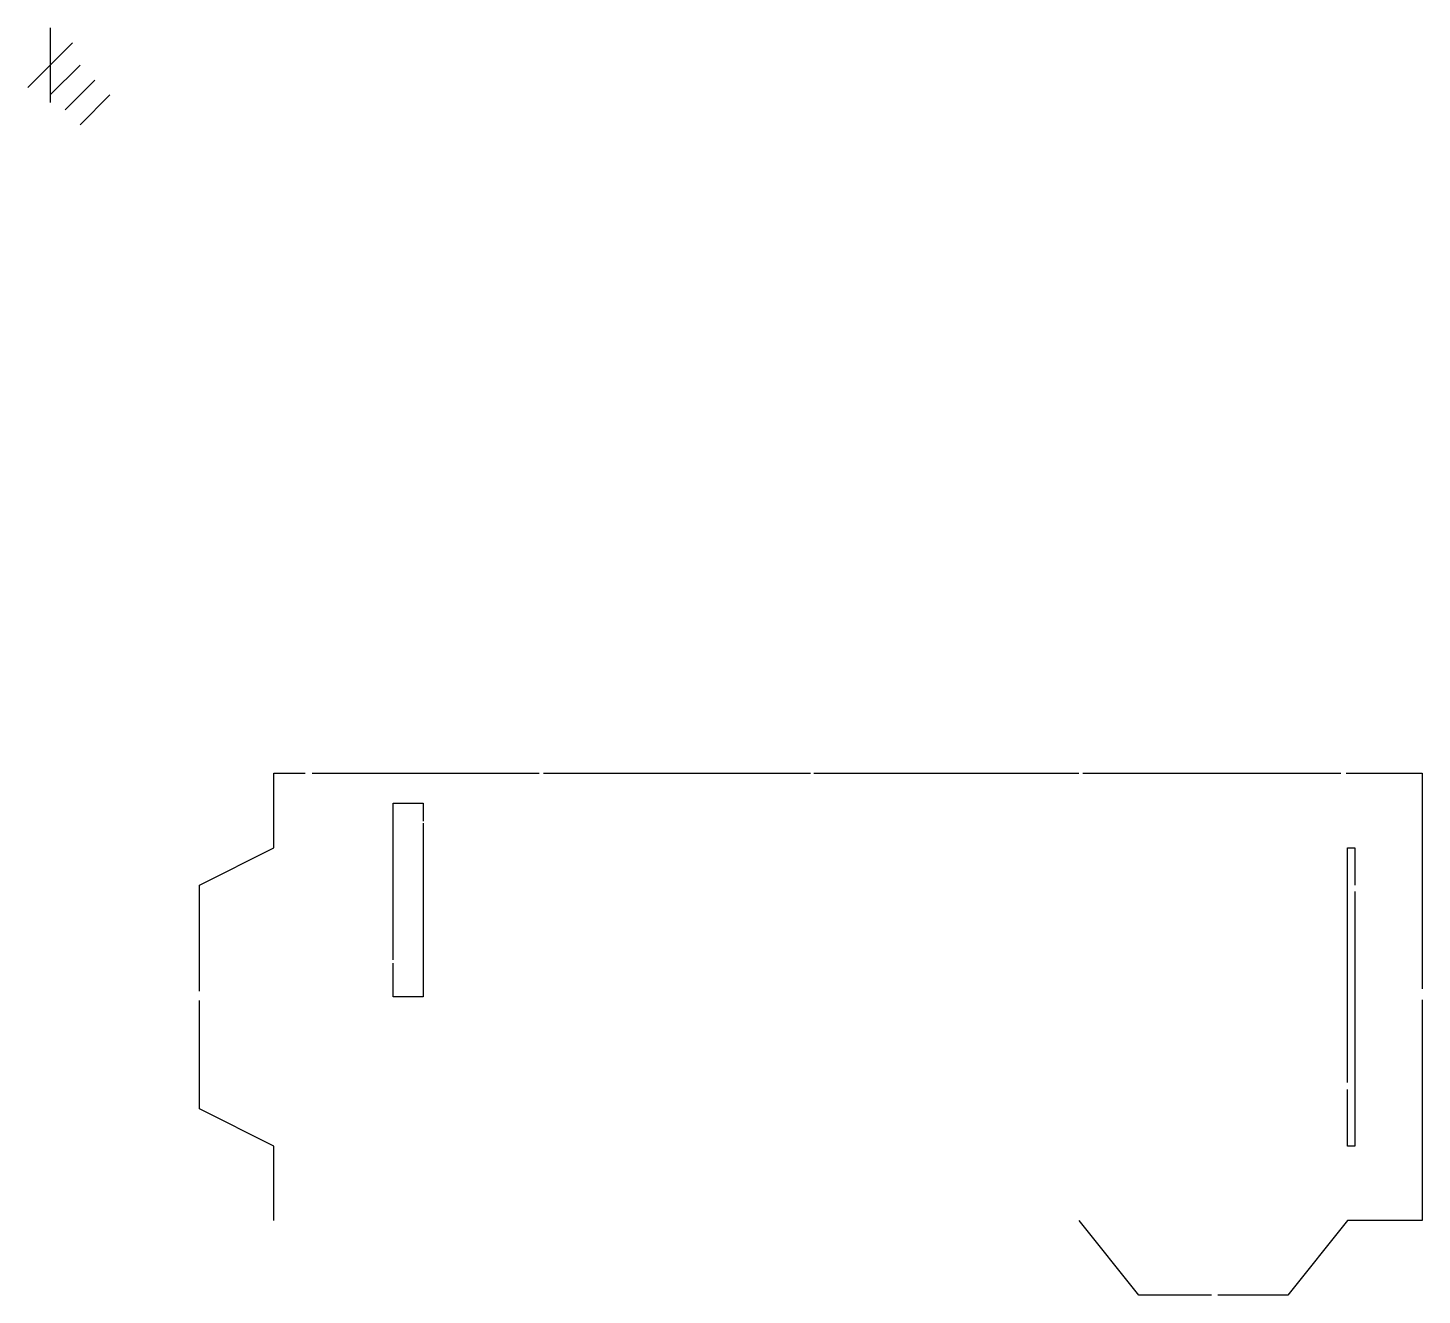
# Model space of a CAD drawing. Extents: x -3 to 184, y 132 to 302.
import ezdxf

# ---------------------------------------------------------------- set-up
doc = ezdxf.new("R2010")
doc.units = 0

msp = doc.modelspace()

# ---------------------------------------------------------------- linework, layer by layer
at = {"layer": 'cut'}
for p, q in [((30.005001, 191.994), (30.005001, 201.994)), ((30.005001, 201.994), (34.186506, 201.994)), ((35.125798, 201.994), (65.592706, 201.994)), ((66.184568, 201.994), (101.962108, 201.994)), ((102.429916, 201.994), (137.99182, 201.994)), ((138.49546, 201.994), (173.10834, 201.994)), ((173.82105, 201.994), (184.02501, 201.994)), ((184.02501, 201.994), (184.02501, 173.098586)), ((46.018364, 176.959377), (46.018364, 197.9969)), ((46.018364, 197.9969), (50.014224, 197.9969)), ((50.014224, 197.9969), (50.014224, 195.59041)), ((50.014224, 195.288964), (50.014224, 172.00105)), ((20.005002, 186.994), (30.005001, 191.994)), ((174.01501, 160.495927), (174.01501, 191.993997)), ((174.01501, 191.993997), (175.01501, 191.993997)), ((175.01501, 191.993997), (175.01501, 187.005754)), ((20.005002, 172.759339), (20.005002, 186.994)), ((175.01501, 186.156468), (175.01501, 151.993997)), ((46.018364, 172.00105), (46.018364, 176.505242)), ((20.005002, 156.994), (20.005002, 171.51543)), ((50.014224, 172.00105), (46.018364, 172.00105)), ((184.02501, 171.628513), (184.02501, 141.994)), ((174.01501, 151.993997), (174.01501, 159.585978)), ((30.005001, 151.994), (20.005002, 156.994)), ((30.005001, 141.994), (30.005001, 151.994)), ((175.01501, 151.993997), (174.01501, 151.993997)), ((146.01616, 131.99342), (138.01616, 141.99342)), ((174.01428, 141.99971), (166.01616, 131.99342)), ((184.02501, 141.994), (174.01558, 141.99347)), ((155.78082, 131.99342), (146.01616, 131.99342)), ((166.01616, 131.99342), (156.63459, 131.99342))]:
    msp.add_line(p, q, dxfattribs=at)
at = {"layer": 'Layer 1'}
for p, q in [((0, 302), (0, 292)), ((0, 302), (0, 292)), ((0, 302), (0, 292)), ((0, 302), (0, 292)), ((0, 302), (0, 292)), ((0, 302), (0, 292)), ((0, 302), (0, 292)), ((3, 300), (-3, 294)), ((3, 300), (-3, 294)), ((3, 300), (-3, 294)), ((3, 300), (-3, 294)), ((3, 300), (-3, 294)), ((3, 300), (-3, 294)), ((3, 300), (-3, 294)), ((4, 297), (0, 293)), ((4, 297), (0, 293)), ((4, 297), (0, 293)), ((4, 297), (0, 293)), ((4, 297), (0, 293)), ((4, 297), (0, 293)), ((4, 297), (0, 293)), ((6, 295), (2, 291)), ((6, 295), (2, 291)), ((6, 295), (2, 291)), ((6, 295), (2, 291)), ((6, 295), (2, 291)), ((6, 295), (2, 291)), ((6, 295), (2, 291)), ((8, 293), (4, 289)), ((8, 293), (4, 289)), ((8, 293), (4, 289)), ((8, 293), (4, 289)), ((8, 293), (4, 289)), ((8, 293), (4, 289)), ((8, 293), (4, 289))]:
    msp.add_line(p, q, dxfattribs=at)

doc.saveas('drawing.dxf')
